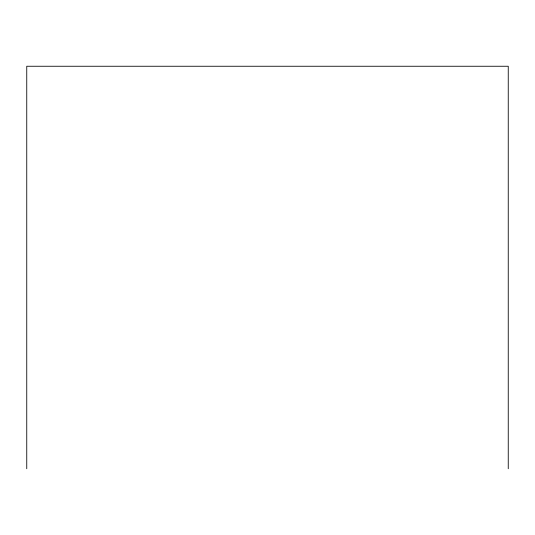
<?xml version="1.0" encoding="UTF-8"?>
<svg xmlns="http://www.w3.org/2000/svg" width="535" height="535" viewBox="0 0 535 535"><rect width="100%" height="100%" fill="white"/><g stroke="black" fill="none" stroke-linecap="round" stroke-linejoin="round"><path stroke-width="0.8" d="M508.25 468.747L508.25 66.253L26.75 66.253L26.75 468.747"/></g></svg>
